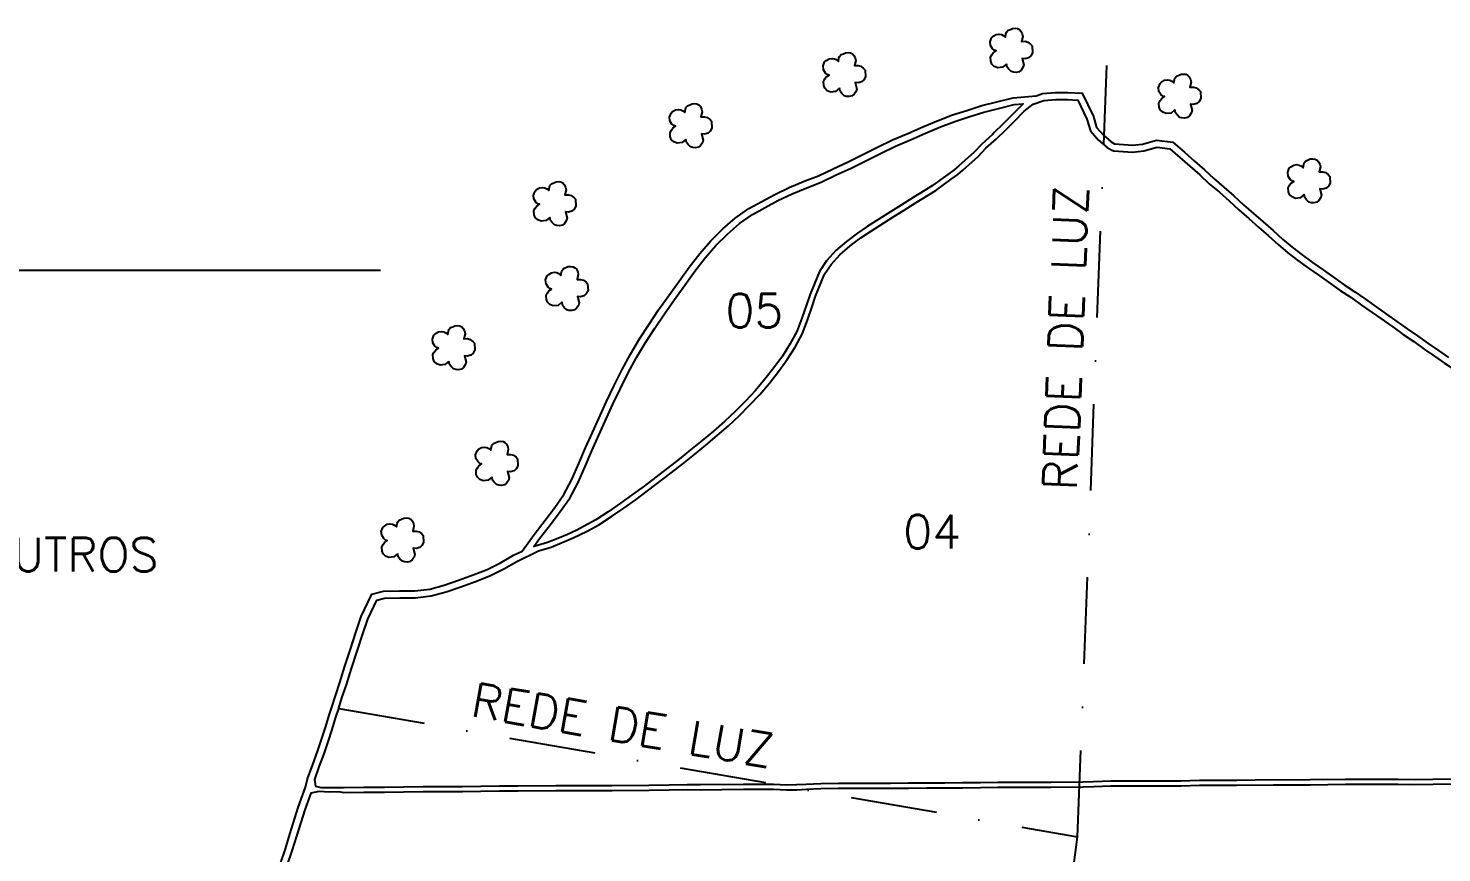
# Model space of a CAD drawing. Extents: x 733786 to 736936, y 7819983 to 7824438.
# Drawn here: x 734513 to 735329, y 7822463 to 7822940 of the extents above; entities that cross this region are included whole.
import ezdxf

# ---------------------------------------------------------------- set-up
doc = ezdxf.new("R2010")
doc.units = 0
doc.linetypes.add('CONTINUO', pattern=[0])
doc.linetypes.add('DASHDOT', pattern=[1, 0.5, -0.25, 0, -0.25])
doc.layers.add('0114000993', color=1, linetype='Continuous', lineweight=25)
doc.layers.add('TEXTO_DIVERSOS', color=7, linetype='Continuous', lineweight=5)
for name, color, linetype in [('0114000993003', 5, 'Continuous'), ('0114000993004', 5, 'Continuous'), ('0114000993005', 5, 'Continuous'), ('MALHA', 8, 'Continuous'), ('MATO', 3, 'Continuous'), ('REDE_DE_LUZ', 6, 'DASHDOT'), ('TEXTO CONFORNTANTES', 7, 'Continuous'), ('TEXTO_NUN_TAL', 7, 'Continuous')]:
    doc.layers.add(name, color=color, linetype=linetype)
doc.styles.add('Simplex', font='simplex.shx')

msp = doc.modelspace()

# ---------------------------------------------------------------- linework, layer by layer
at = {"layer": '0114000993'}
msp.add_lwpolyline([(734658.62, 7822457.07), (734661.51, 7822465.68), (734664.13, 7822474.14), (734669, 7822489.45), (734673.22, 7822501.26), (734674.39, 7822506.02), (734677.31, 7822514.4), (734680.06, 7822521.8), (734682.44, 7822528.77), (734684.68, 7822535.73), (734686.78, 7822542.81), (734688.34, 7822547.38), (734688.34, 7822547.52), (734690.4, 7822554.04), (734692.99, 7822561.66), (734695.94, 7822571.08), (734699.08, 7822581), (734702.21, 7822590.52), (734705.38, 7822599.76), (734711.54, 7822612.73), (734718.25, 7822614.46), (734727.51, 7822614.67), (734736.32, 7822614.61), (734744.85, 7822615.74), (734753.15, 7822617.96), (734761.55, 7822620.77), (734769.91, 7822623.89), (734778.01, 7822627.1), (734785.78, 7822630.89), (734793.29, 7822635.25), (734798.33, 7822637.69), (734805.15, 7822647.33), (734811.46, 7822655.45), (734817.07, 7822662.8), (734822.3, 7822670.42), (734826.98, 7822678.95), (734830.92, 7822688.18), (734834.9, 7822697.3), (734838.91, 7822706.22), (734847.04, 7822724.17), (734851.37, 7822733.32), (734855.93, 7822742.52), (734860.84, 7822751.45), (734866.04, 7822760.25), (734871.6, 7822768.7), (734877.08, 7822777.03), (734882.96, 7822785.41), (734888.88, 7822793.64), (734894.75, 7822801.76), (734900.78, 7822809.7), (734907.25, 7822816.97), (734914.17, 7822823.82), (734921.29, 7822830.03), (734929.15, 7822835.63), (734944.19, 7822843.79), (734952.5, 7822847.83), (734961.21, 7822851.33), (734969.43, 7822854.58), (734977.96, 7822858.61), (734986.46, 7822862.63), (735003.44, 7822871.08), (735012.18, 7822875.25), (735020.99, 7822878.92), (735029.68, 7822882.8), (735038.44, 7822886.57), (735046.75, 7822889.68), (735055.04, 7822892.33), (735063.78, 7822895.15), (735072.46, 7822897.25), (735081.82, 7822899.61), (735095.07, 7822900.82), (735098.71, 7822902.07), (735106.3, 7822902.57), (735113.31, 7822902.59), (735121.72, 7822902.19), (735128.17, 7822888.72), (735130.01, 7822882.46), (735133.99, 7822877.93), (735138.51, 7822874.11), (735140.31, 7822873.07), (735140.59, 7822873), (735150.69, 7822872.29), (735156.51, 7822872.88), (735164.69, 7822875.15), (735174.11, 7822873.87), (735180.81, 7822868.11), (735186.47, 7822863.05), (735192.24, 7822858.01), (735197.76, 7822852.92), (735203.55, 7822848.04), (735209.35, 7822842.95), (735214.86, 7822837.74), (735220.57, 7822832.83), (735226.21, 7822827.84), (735231.89, 7822822.82), (735237.45, 7822817.88), (735242.98, 7822813.2), (735248.64, 7822808.82), (735254.7, 7822804.46), (735260.91, 7822800.21), (735273.02, 7822791.45), (735279.23, 7822787.43), (735285.3, 7822783.14), (735291.45, 7822778.88), (735303.4, 7822770.42), (735309.28, 7822766.13), (735315.42, 7822762.05), (735321.44, 7822757.63), (735327.38, 7822753.61), (735333.16, 7822749.58)], dxfattribs=at)
at = {"layer": '0114000993003', "linetype": 'CONTINUO', "flags": 128}
msp.add_lwpolyline([(735386.06, 7822503.44), (735376.74, 7822503.44), (735366.42, 7822503.43), (735355.97, 7822503.35), (735345.44, 7822503.3), (735334.93, 7822503), (735324.33, 7822502.72), (735314.08, 7822502.62), (735304.13, 7822502.71), (735294.1, 7822502.8), (735273.72, 7822502.71), (735253.28, 7822502.48), (735242.78, 7822502.46), (735232.23, 7822502.48), (735211.04, 7822502.24), (735200.33, 7822502.17), (735189.52, 7822502.12), (735178.76, 7822501.82), (735158.48, 7822501.87), (735148.41, 7822501.77), (735138.21, 7822501.8), (735128.37, 7822501.47), (735122.34, 7822501.25), (735103.56, 7822501.05), (735093.1, 7822501.04), (735073.01, 7822500.98), (735062.98, 7822500.83), (735052.58, 7822500.73), (735042.36, 7822500.66), (735032.01, 7822500.63), (735021.35, 7822500.54), (735010.97, 7822500.44), (735000.84, 7822500.43), (734990.59, 7822500.4), (734980.99, 7822500.49), (734970.79, 7822500.24), (734962.45, 7822499.92), (734956.88, 7822499.58), (734951.07, 7822499.44), (734943.34, 7822499.82), (734926.12, 7822499.87), (734900.99, 7822499.59), (734893.54, 7822499.63), (734883.15, 7822499.47), (734871.54, 7822499.32), (734850.17, 7822499.18), (734828.64, 7822499.1), (734817.79, 7822499.08), (734795.87, 7822498.92), (734785.18, 7822498.91), (734774.37, 7822498.65), (734763.77, 7822498.57), (734752.45, 7822498.56), (734741.02, 7822498.47), (734729.69, 7822498.34), (734718.83, 7822498.16), (734706.84, 7822498.1), (734695.49, 7822497.91), (734692.38, 7822498.58), (734686.8, 7822498.27), (734680.96, 7822498.64), (734676.21, 7822497.75), (734672.79, 7822488.17), (734667.94, 7822472.94), (734665.32, 7822464.45), (734662.44, 7822455.88), (734659.93, 7822447.18), (734654.58, 7822431.25), (734651.81, 7822422.84), (734649.04, 7822414.38), (734646.26, 7822405.9), (734643.93, 7822398.06), (734641.34, 7822389.84), (734635.93, 7822373.01), (734633.37, 7822365.6), (734630.81, 7822357.64), (734628.58, 7822349.61), (734629.23, 7822344.34), (734631.61, 7822341.94), (734636.8, 7822339.71), (734644.56, 7822338.15), (734653.36, 7822337.3), (734662.11, 7822336.33), (734670.87, 7822335.23), (734679.91, 7822334.36), (734697.32, 7822332.47), (734705.38, 7822331.81), (734714, 7822332.47), (734722.85, 7822333.92), (734731.79, 7822335.77), (734741.03, 7822337.38), (734750.31, 7822339.25), (734759.78, 7822341.22), (734768.94, 7822343.18), (734778.12, 7822344.14), (734786.98, 7822343.34), (734796.01, 7822342.55), (734805.06, 7822341.63), (734814.27, 7822341.41), (734823.38, 7822343.86), (734831.16, 7822347.77), (734838.98, 7822352.61), (734846.6, 7822357.37), (734854.42, 7822362.15), (734862.36, 7822366.88), (734870.14, 7822371.92), (734878.05, 7822376.56), (734886.18, 7822381.38), (734894.52, 7822386.38), (734903.31, 7822390.72), (734912.04, 7822393.62), (734920.41, 7822397.19), (734928.88, 7822400.13), (734938.26, 7822401.9), (734948.06, 7822401.73), (734957.38, 7822400.91), (734975.8, 7822399.09), (734985.21, 7822398.28), (734994.19, 7822397.18), (735003.42, 7822396.62), (735012.49, 7822395.95), (735021.49, 7822394.94), (735030.52, 7822393.61), (735039.39, 7822392.03), (735057.61, 7822388.31), (735066.72, 7822386.65), (735084.28, 7822383.59), (735093.09, 7822382.02), (735102.24, 7822379.8), (735109.69, 7822377.07), (735119.25, 7822372.9), (735128.19, 7822369.1), (735137.15, 7822365.26), (735145.84, 7822361.13), (735155.15, 7822356.33), (735163.68, 7822351.92), (735172.03, 7822347.22), (735180.93, 7822342.12), (735190.05, 7822336.96), (735199.21, 7822331.95), (735208.47, 7822326.9), (735217.42, 7822322.1), (735226.38, 7822317.17), (735235.03, 7822313.77), (735244.62, 7822307.66), (735253.94, 7822303.67), (735263.23, 7822300.52), (735272.79, 7822297.7), (735282.56, 7822294.86), (735292.48, 7822292.03), (735302.55, 7822289.29), (735312.69, 7822287.13), (735322.61, 7822286.52), (735332.52, 7822286.51), (735342.38, 7822286.54), (735352.47, 7822286.57), (735362.43, 7822286.84), (735372.54, 7822287.06), (735393.31, 7822287.39), (735403.49, 7822287.33), (735424.34, 7822287.39), (735434.65, 7822287.45), (735444.31, 7822287.32), (735452.04, 7822287.31), (735459.62, 7822287.95), (735464.43, 7822294.49), (735463.49, 7822303.67), (735461.68, 7822312.75), (735460.05, 7822320.13), (735459.07, 7822327.18), (735458.18, 7822333.86), (735456.93, 7822340.82), (735455.86, 7822348.38), (735455.03, 7822356.1), (735454.61, 7822363.76), (735453.74, 7822371.61), (735453.14, 7822379.52), (735452.4, 7822387.38), (735452.05, 7822395.04), (735452.35, 7822403.21), (735452.47, 7822411.01), (735452.75, 7822420.1), (735452.6, 7822429.87), (735452.47, 7822439.56), (735452.28, 7822449.01), (735451.51, 7822458.45), (735450.72, 7822467.7), (735449.65, 7822474.33), (735445.8, 7822480.46), (735438.84, 7822485.22), (735430.97, 7822489.43), (735423.87, 7822492.58), (735417.17, 7822495.08), (735411.94, 7822499.63), (735406.68, 7822504.31), (735404.2, 7822504.03), (735392.02, 7822503.73)], close=True, dxfattribs=at)
at = {"layer": '0114000993004', "linetype": 'CONTINUO', "flags": 128}
msp.add_lwpolyline([(735388.79, 7822506.9), (735376.74, 7822506.35), (735366.41, 7822506.34), (735355.96, 7822506.26), (735345.39, 7822506.21), (735334.85, 7822505.91), (735324.28, 7822505.63), (735314.08, 7822505.53), (735304.16, 7822505.62), (735294.11, 7822505.71), (735273.7, 7822505.62), (735253.26, 7822505.39), (735242.78, 7822505.37), (735232.22, 7822505.39), (735211.01, 7822505.14), (735200.31, 7822505.08), (735189.47, 7822505.03), (735178.72, 7822504.73), (735158.47, 7822504.78), (735148.4, 7822504.68), (735138.16, 7822504.71), (735128.27, 7822504.38), (735122.28, 7822504.16), (735103.54, 7822503.96), (735093.09, 7822503.95), (735072.98, 7822503.89), (735062.94, 7822503.74), (735052.55, 7822503.64), (735042.35, 7822503.57), (735031.99, 7822503.54), (735021.32, 7822503.45), (735010.95, 7822503.35), (735000.83, 7822503.34), (734990.6, 7822503.31), (734980.97, 7822503.4), (734970.7, 7822503.14), (734962.3, 7822502.83), (734956.75, 7822502.49), (734951.11, 7822502.35), (734943.41, 7822502.73), (734926.11, 7822502.78), (734900.98, 7822502.5), (734893.53, 7822502.54), (734883.11, 7822502.38), (734871.51, 7822502.23), (734850.15, 7822502.09), (734828.63, 7822502.01), (734817.78, 7822501.99), (734795.85, 7822501.83), (734785.15, 7822501.82), (734774.32, 7822501.56), (734763.76, 7822501.48), (734752.44, 7822501.46), (734740.99, 7822501.38), (734729.65, 7822501.25), (734718.8, 7822501.07), (734706.81, 7822501.01), (734695.44, 7822500.82), (734685.09, 7822500.8), (734682.14, 7822500.93), (734679.03, 7822501.63), (734678.49, 7822505.61), (734681.08, 7822513.04), (734683.83, 7822520.46), (734686.24, 7822527.51), (734688.5, 7822534.55), (734690.59, 7822541.6), (734692.33, 7822546.68), (734692.33, 7822546.87), (734694.2, 7822552.79), (734696.79, 7822560.42), (734699.76, 7822569.87), (734702.89, 7822579.77), (734706.01, 7822589.25), (734709.09, 7822598.25), (734714.35, 7822609.32), (734718.8, 7822610.47), (734727.55, 7822610.67), (734736.57, 7822610.61), (734745.63, 7822611.81), (734754.3, 7822614.12), (734762.88, 7822617), (734771.35, 7822620.16), (734779.62, 7822623.44), (734787.66, 7822627.35), (734795.17, 7822631.71), (734807.65, 7822637.76), (734815.05, 7822639.89), (734821.42, 7822642.61), (734827.71, 7822645.35), (734835.36, 7822648.92), (734842.58, 7822652.88), (734849.81, 7822657.55), (734856.97, 7822662.53), (734864.04, 7822667.56), (734870.68, 7822672.4), (734884.34, 7822682.87), (734891.03, 7822688.16), (734897.7, 7822693.55), (734904.38, 7822698.94), (734910.91, 7822704.41), (734917.35, 7822710.08), (734923.64, 7822715.88), (734929.62, 7822721.96), (734935.5, 7822728.22), (734941.13, 7822734.78), (734946.38, 7822741.43), (734951.38, 7822748.38), (734955.86, 7822755.55), (734959.93, 7822763.07), (734962.98, 7822771.11), (734965.69, 7822778.95), (734967.72, 7822784.87), (734972.95, 7822797.72), (734976.64, 7822803.36), (734981.82, 7822808.85), (734987.71, 7822813.98), (734993.91, 7822818.68), (734999.37, 7822822.36), (735012.85, 7822830.91), (735018.96, 7822834.75), (735025.78, 7822839.07), (735032.7, 7822843.25), (735037.23, 7822846.09), (735046.07, 7822852.57), (735049.8, 7822855.29), (735052.75, 7822857.78), (735061.61, 7822865.73), (735066.12, 7822870.4), (735072.21, 7822875.95), (735077.45, 7822880.87), (735082.65, 7822886.13), (735088.13, 7822891.81), (735093.4, 7822896.01), (735099.51, 7822898.11), (735106.44, 7822898.58), (735113.22, 7822898.59), (735119.15, 7822898.31), (735124.42, 7822887.28), (735126.43, 7822880.48), (735131.18, 7822875.07), (735136.2, 7822870.82), (735138.77, 7822869.35), (735139.92, 7822869.03), (735150.75, 7822868.27), (735157.26, 7822868.93), (735164.96, 7822871.08), (735172.4, 7822870.07), (735178.17, 7822865.1), (735183.82, 7822860.05), (735189.56, 7822855.03), (735195.12, 7822849.92), (735200.94, 7822845), (735206.65, 7822839.99), (735212.18, 7822834.77), (735217.94, 7822829.82), (735223.56, 7822824.85), (735229.23, 7822819.82), (735234.83, 7822814.86), (735240.46, 7822810.09), (735246.24, 7822805.62), (735252.4, 7822801.18), (735258.6, 7822796.93), (735270.76, 7822788.15), (735276.99, 7822784.12), (735283.01, 7822779.86), (735289.16, 7822775.6), (735301.07, 7822767.17), (735306.99, 7822762.85), (735313.13, 7822758.77), (735319.13, 7822754.36), (735325.12, 7822750.31), (735330.91, 7822746.27), (735336.84, 7822742.33), (735347.99, 7822733.93), (735353.51, 7822729.75), (735358.86, 7822725.34), (735363.83, 7822720.62), (735367.62, 7822715.83), (735370.72, 7822711.36), (735373.77, 7822706.51), (735376.2, 7822701.37), (735378.48, 7822696.25), (735380.06, 7822691.59), (735382.45, 7822681.71), (735384.03, 7822675.62), (735385.39, 7822669.37), (735386.43, 7822663.18), (735387.76, 7822657.06), (735389.17, 7822650.93), (735391.94, 7822638.17), (735393.28, 7822632.14), (735394.07, 7822626.43), (735394.98, 7822620.88), (735396.54, 7822608.47), (735396.72, 7822601.46), (735397.06, 7822594.88), (735397.34, 7822582.1), (735397.48, 7822575.5), (735397.52, 7822569.27), (735397.81, 7822563), (735397.95, 7822550.61), (735398.24, 7822544.21), (735398.52, 7822538.47), (735398.92, 7822532.27), (735400.15, 7822525.27), (735402.06, 7822518.41), (735404.58, 7822512.92), (735406.73, 7822509.18), (735403.12, 7822506.98), (735396.24, 7822507.17)], close=True, dxfattribs=at)
at = {"layer": '0114000993005', "linetype": 'CONTINUO', "flags": 128}
msp.add_lwpolyline([(735071.12, 7822879.74), (735069.92, 7822878.47), (735063.75, 7822872.84), (735059.25, 7822868.18), (735050.51, 7822860.34), (735047.7, 7822857.97), (735044.07, 7822855.32), (735035.32, 7822848.91), (735030.92, 7822846.14), (735023.99, 7822841.96), (735017.15, 7822837.62), (735011.04, 7822833.78), (734997.51, 7822825.21), (734991.93, 7822821.45), (734985.57, 7822816.62), (734979.46, 7822811.3), (734973.96, 7822805.47), (734969.92, 7822799.31), (734964.54, 7822786.06), (734962.47, 7822780.05), (734959.79, 7822772.27), (734956.83, 7822764.49), (734952.92, 7822757.26), (734948.55, 7822750.28), (734943.67, 7822743.47), (734938.5, 7822736.94), (734932.97, 7822730.49), (734927.17, 7822724.32), (734921.27, 7822718.32), (734915.08, 7822712.61), (734908.69, 7822706.99), (734902.22, 7822701.57), (734895.57, 7822696.19), (734888.9, 7822690.82), (734882.25, 7822685.56), (734868.65, 7822675.13), (734862.06, 7822670.32), (734855.02, 7822665.31), (734847.91, 7822660.38), (734840.84, 7822655.8), (734833.73, 7822651.91), (734829.84, 7822649.8), (734824.52, 7822647.32), (734818.92, 7822645.01), (734812.92, 7822642.64), (734807.13, 7822640.89), (734805.06, 7822640.28), (734808.37, 7822644.95), (734814.63, 7822653), (734820.31, 7822660.45), (734825.71, 7822668.32), (734830.58, 7822677.2), (734834.6, 7822686.59), (734838.56, 7822695.68), (734842.55, 7822704.57), (734850.67, 7822722.48), (734854.97, 7822731.57), (734859.47, 7822740.67), (734864.32, 7822749.47), (734869.43, 7822758.13), (734874.94, 7822766.5), (734880.38, 7822774.78), (734886.22, 7822783.09), (734892.13, 7822791.3), (734897.96, 7822799.38), (734903.88, 7822807.16), (734910.15, 7822814.22), (734916.89, 7822820.89), (734923.77, 7822826.89), (734931.27, 7822832.23), (734946.01, 7822840.24), (734954.12, 7822844.17), (734962.69, 7822847.62), (734971.02, 7822850.91), (734979.67, 7822855), (734988.2, 7822859.03), (735005.19, 7822867.48), (735013.81, 7822871.6), (735022.57, 7822875.25), (735031.29, 7822879.13), (735039.93, 7822882.86), (735048.06, 7822885.9), (735056.27, 7822888.52), (735064.86, 7822891.3), (735073.41, 7822893.36), (735082.5, 7822895.65), (735087.61, 7822896.12), (735085.02, 7822893.58), (735080.16, 7822888.52), (735075.41, 7822883.92)], close=True, dxfattribs=at)
at = {"layer": 'MALHA', "linetype": 'ByBlock'}
msp.add_lwpolyline([(733935.95, 7822800), (734400, 7822800), (734716.5, 7822800)], dxfattribs=at)
at = {"layer": 'MATO', "linetype": 'CONTINUO'}
for points in [[(735077.95, 7822919.08, 0), (735075.75, 7822917.23, 0), (735072.95, 7822916.91, 0), (735070.95, 7822917.69, 0), (735069.54, 7822919.08, 0), (735068.95, 7822920.67, 0), (735068.8, 7822923.03, 0), (735069.56, 7822924.51, 0), (735070.36, 7822925.61, 0), (735071.98, 7822926.71, 0), (735070.95, 7822927.03, 0), (735069.94, 7822927.87, 0), (735068.75, 7822929.74, 0), (735068.53, 7822931.98, 0), (735069.39, 7822934.3, 0), (735070.3, 7822935.13, 0), (735071.94, 7822936.14, 0), (735073.67, 7822936.37, 0), (735075.05, 7822936.17, 0), (735076.14, 7822935.67, 0), (735077.34, 7822934.6, 0), (735077.69, 7822936.64, 0), (735078, 7822937.46, 0), (735078.89, 7822938.59, 0), (735080.22, 7822939.08, 0), (735081.52, 7822939.65, 0), (735082.98, 7822939.79, 0), (735084.36, 7822939.59, 0), (735085.49, 7822939, 0), (735086.32, 7822938.1, 0), (735087.05, 7822936.65, 0), (735087.34, 7822935.05, 0), (735086.67, 7822932.19, 0), (735088.68, 7822932.23, 0), (735090.33, 7822931.83, 0), (735091.89, 7822930.59, 0), (735092.76, 7822929.6, 0), (735092.99, 7822925.67, 0), (735092.03, 7822923.91, 0), (735090.75, 7822922.73, 0), (735088.73, 7822922.19, 0), (735086.96, 7822922.35, 0), (735087.91, 7822918.68, 0), (735087.47, 7822917.11, 0), (735086.41, 7822915.62, 0), (735085.24, 7822914.68, 0), (735083.58, 7822914.28, 0), (735081.93, 7822914.38, 0), (735080.7, 7822914.73, 0), (735079.28, 7822916.12, 0), (735078.32, 7822917.37, 0), (735078.02, 7822919.27, 0)], [(734981.5, 7822905.09, 0), (734979.29, 7822903.24, 0), (734976.49, 7822902.92, 0), (734974.5, 7822903.69, 0), (734973.08, 7822905.08, 0), (734972.49, 7822906.68, 0), (734972.34, 7822909.03, 0), (734973.1, 7822910.52, 0), (734973.91, 7822911.62, 0), (734975.52, 7822912.71, 0), (734974.49, 7822913.04, 0), (734973.48, 7822913.87, 0), (734972.29, 7822915.75, 0), (734972.07, 7822917.98, 0), (734972.93, 7822920.31, 0), (734973.84, 7822921.14, 0), (734975.48, 7822922.15, 0), (734977.21, 7822922.38, 0), (734978.59, 7822922.18, 0), (734979.68, 7822921.68, 0), (734980.88, 7822920.61, 0), (734981.24, 7822922.65, 0), (734981.54, 7822923.46, 0), (734982.43, 7822924.59, 0), (734983.77, 7822925.08, 0), (734985.06, 7822925.66, 0), (734986.52, 7822925.79, 0), (734987.91, 7822925.6, 0), (734989.03, 7822925, 0), (734989.86, 7822924.1, 0), (734990.59, 7822922.66, 0), (734990.88, 7822921.06, 0), (734990.21, 7822918.2, 0), (734992.22, 7822918.23, 0), (734993.87, 7822917.83, 0), (734995.43, 7822916.6, 0), (734996.3, 7822915.61, 0), (734996.53, 7822911.67, 0), (734995.57, 7822909.91, 0), (734994.29, 7822908.74, 0), (734992.27, 7822908.2, 0), (734990.5, 7822908.36, 0), (734991.45, 7822904.68, 0), (734991.01, 7822903.12, 0), (734989.95, 7822901.62, 0), (734988.78, 7822900.69, 0), (734987.12, 7822900.28, 0), (734985.47, 7822900.38, 0), (734984.24, 7822900.73, 0), (734982.82, 7822902.12, 0), (734981.86, 7822903.38, 0), (734981.56, 7822905.28, 0)], [(735175.19, 7822892.65, 0), (735172.99, 7822890.8, 0), (735170.19, 7822890.48, 0), (735168.19, 7822891.25, 0), (735166.78, 7822892.65, 0), (735166.19, 7822894.24, 0), (735166.03, 7822896.59, 0), (735166.8, 7822898.08, 0), (735167.6, 7822899.18, 0), (735169.21, 7822900.27, 0), (735168.19, 7822900.6, 0), (735167.18, 7822901.44, 0), (735165.99, 7822903.31, 0), (735165.77, 7822905.54, 0), (735166.63, 7822907.87, 0), (735167.53, 7822908.7, 0), (735169.18, 7822909.71, 0), (735170.9, 7822909.94, 0), (735172.28, 7822909.74, 0), (735173.38, 7822909.24, 0), (735174.57, 7822908.17, 0), (735174.93, 7822910.21, 0), (735175.24, 7822911.02, 0), (735176.13, 7822912.16, 0), (735177.46, 7822912.64, 0), (735178.76, 7822913.22, 0), (735180.22, 7822913.35, 0), (735181.6, 7822913.16, 0), (735182.73, 7822912.56, 0), (735183.56, 7822911.66, 0), (735184.29, 7822910.22, 0), (735184.57, 7822908.62, 0), (735183.91, 7822905.76, 0), (735185.91, 7822905.79, 0), (735187.57, 7822905.39, 0), (735189.13, 7822904.16, 0), (735190, 7822903.17, 0), (735190.23, 7822899.23, 0), (735189.26, 7822897.47, 0), (735187.98, 7822896.3, 0), (735185.97, 7822895.76, 0), (735184.2, 7822895.92, 0), (735185.14, 7822892.24, 0), (735184.71, 7822890.68, 0), (735183.65, 7822889.18, 0), (735182.48, 7822888.25, 0), (735180.82, 7822887.84, 0), (735179.17, 7822887.94, 0), (735177.93, 7822888.29, 0), (735176.52, 7822889.68, 0), (735175.55, 7822890.94, 0), (735175.26, 7822892.84, 0)], [(734892.82, 7822875.55, 0), (734890.61, 7822873.7, 0), (734887.81, 7822873.38, 0), (734885.82, 7822874.15, 0), (734884.4, 7822875.54, 0), (734883.81, 7822877.14, 0), (734883.66, 7822879.49, 0), (734884.42, 7822880.98, 0), (734885.22, 7822882.08, 0), (734886.84, 7822883.17, 0), (734885.81, 7822883.5, 0), (734884.8, 7822884.33, 0), (734883.61, 7822886.21, 0), (734883.39, 7822888.44, 0), (734884.25, 7822890.76, 0), (734885.16, 7822891.6, 0), (734886.8, 7822892.6, 0), (734888.53, 7822892.83, 0), (734889.91, 7822892.64, 0), (734891, 7822892.13, 0), (734892.2, 7822891.06, 0), (734892.56, 7822893.11, 0), (734892.86, 7822893.92, 0), (734893.75, 7822895.05, 0), (734895.09, 7822895.54, 0), (734896.38, 7822896.12, 0), (734897.84, 7822896.25, 0), (734899.23, 7822896.05, 0), (734900.35, 7822895.46, 0), (734901.18, 7822894.56, 0), (734901.91, 7822893.12, 0), (734902.2, 7822891.52, 0), (734901.53, 7822888.66, 0), (734903.54, 7822888.69, 0), (734905.19, 7822888.29, 0), (734906.75, 7822887.05, 0), (734907.62, 7822886.07, 0), (734907.85, 7822882.13, 0), (734906.89, 7822880.37, 0), (734905.61, 7822879.2, 0), (734903.59, 7822878.66, 0), (734901.82, 7822878.81, 0), (734902.77, 7822875.14, 0), (734902.33, 7822873.57, 0), (734901.27, 7822872.08, 0), (734900.1, 7822871.15, 0), (734898.44, 7822870.74, 0), (734896.79, 7822870.84, 0), (734895.56, 7822871.19, 0), (734894.14, 7822872.58, 0), (734893.18, 7822873.84, 0), (734892.88, 7822875.74, 0)], [(735249.87, 7822843.67, 0), (735247.67, 7822841.82, 0), (735244.87, 7822841.5, 0), (735242.87, 7822842.28, 0), (735241.45, 7822843.67, 0), (735240.87, 7822845.26, 0), (735240.71, 7822847.62, 0), (735241.47, 7822849.1, 0), (735242.28, 7822850.2, 0), (735243.89, 7822851.3, 0), (735242.87, 7822851.62, 0), (735241.85, 7822852.46, 0), (735240.66, 7822854.33, 0), (735240.45, 7822856.57, 0), (735241.31, 7822858.89, 0), (735242.21, 7822859.72, 0), (735243.85, 7822860.73, 0), (735245.58, 7822860.96, 0), (735246.96, 7822860.76, 0), (735248.05, 7822860.26, 0), (735249.25, 7822859.19, 0), (735249.61, 7822861.23, 0), (735249.91, 7822862.05, 0), (735250.81, 7822863.18, 0), (735252.14, 7822863.67, 0), (735253.44, 7822864.24, 0), (735254.9, 7822864.38, 0), (735256.28, 7822864.18, 0), (735257.4, 7822863.59, 0), (735258.24, 7822862.69, 0), (735258.97, 7822861.24, 0), (735259.25, 7822859.64, 0), (735258.59, 7822856.78, 0), (735260.59, 7822856.82, 0), (735262.25, 7822856.42, 0), (735263.81, 7822855.18, 0), (735264.67, 7822854.19, 0), (735264.91, 7822850.26, 0), (735263.94, 7822848.5, 0), (735262.66, 7822847.32, 0), (735260.64, 7822846.78, 0), (735258.88, 7822846.94, 0), (735259.82, 7822843.27, 0), (735259.39, 7822841.7, 0), (735258.33, 7822840.21, 0), (735257.16, 7822839.27, 0), (735255.5, 7822838.87, 0), (735253.85, 7822838.97, 0), (735252.61, 7822839.32, 0), (735251.2, 7822840.71, 0), (735250.23, 7822841.96, 0), (735249.94, 7822843.86, 0)], [(734814.25, 7822830.46, 0), (734812.04, 7822828.61, 0), (734809.24, 7822828.28, 0), (734807.25, 7822829.06, 0), (734805.83, 7822830.45, 0), (734805.25, 7822832.05, 0), (734805.09, 7822834.4, 0), (734805.85, 7822835.89, 0), (734806.66, 7822836.99, 0), (734808.27, 7822838.08, 0), (734807.24, 7822838.41, 0), (734806.23, 7822839.24, 0), (734805.04, 7822841.12, 0), (734804.83, 7822843.35, 0), (734805.69, 7822845.67, 0), (734806.59, 7822846.51, 0), (734808.23, 7822847.51, 0), (734809.96, 7822847.74, 0), (734811.34, 7822847.55, 0), (734812.43, 7822847.04, 0), (734813.63, 7822845.97, 0), (734813.99, 7822848.01, 0), (734814.29, 7822848.83, 0), (734815.19, 7822849.96, 0), (734816.52, 7822850.45, 0), (734817.82, 7822851.03, 0), (734819.28, 7822851.16, 0), (734820.66, 7822850.96, 0), (734821.78, 7822850.37, 0), (734822.62, 7822849.47, 0), (734823.34, 7822848.03, 0), (734823.63, 7822846.42, 0), (734822.97, 7822843.57, 0), (734824.97, 7822843.6, 0), (734826.62, 7822843.2, 0), (734828.19, 7822841.96, 0), (734829.05, 7822840.97, 0), (734829.29, 7822837.04, 0), (734828.32, 7822835.28, 0), (734827.04, 7822834.11, 0), (734825.02, 7822833.57, 0), (734823.25, 7822833.72, 0), (734824.2, 7822830.05, 0), (734823.77, 7822828.48, 0), (734822.7, 7822826.99, 0), (734821.54, 7822826.06, 0), (734819.87, 7822825.65, 0), (734818.23, 7822825.75, 0), (734816.99, 7822826.1, 0), (734815.57, 7822827.49, 0), (734814.61, 7822828.75, 0), (734814.32, 7822830.65, 0)], [(734821.25, 7822781.48, 0), (734819.05, 7822779.63, 0), (734816.24, 7822779.31, 0), (734814.25, 7822780.08, 0), (734812.83, 7822781.47, 0), (734812.25, 7822783.07, 0), (734812.09, 7822785.42, 0), (734812.85, 7822786.91, 0), (734813.66, 7822788.01, 0), (734815.27, 7822789.1, 0), (734814.24, 7822789.43, 0), (734813.23, 7822790.26, 0), (734812.04, 7822792.14, 0), (734811.83, 7822794.37, 0), (734812.69, 7822796.7, 0), (734813.59, 7822797.53, 0), (734815.23, 7822798.54, 0), (734816.96, 7822798.77, 0), (734818.34, 7822798.57, 0), (734819.43, 7822798.06, 0), (734820.63, 7822797, 0), (734820.99, 7822799.04, 0), (734821.29, 7822799.85, 0), (734822.19, 7822800.98, 0), (734823.52, 7822801.47, 0), (734824.82, 7822802.05, 0), (734826.28, 7822802.18, 0), (734827.66, 7822801.99, 0), (734828.78, 7822801.39, 0), (734829.62, 7822800.49, 0), (734830.35, 7822799.05, 0), (734830.63, 7822797.45, 0), (734829.97, 7822794.59, 0), (734831.97, 7822794.62, 0), (734833.63, 7822794.22, 0), (734835.19, 7822792.99, 0), (734836.05, 7822792, 0), (734836.29, 7822788.06, 0), (734835.32, 7822786.3, 0), (734834.04, 7822785.13, 0), (734832.02, 7822784.59, 0), (734830.26, 7822784.75, 0), (734831.2, 7822781.07, 0), (734830.77, 7822779.51, 0), (734829.71, 7822778.01, 0), (734828.54, 7822777.08, 0), (734826.87, 7822776.67, 0), (734825.23, 7822776.77, 0), (734823.99, 7822777.12, 0), (734822.58, 7822778.51, 0), (734821.61, 7822779.77, 0), (734821.32, 7822781.67, 0)], [(734755.91, 7822747.27, 0), (734753.7, 7822745.42, 0), (734750.9, 7822745.1, 0), (734748.91, 7822745.88, 0), (734747.49, 7822747.27, 0), (734746.91, 7822748.86, 0), (734746.75, 7822751.22, 0), (734747.51, 7822752.7, 0), (734748.32, 7822753.8, 0), (734749.93, 7822754.89, 0), (734748.9, 7822755.22, 0), (734747.89, 7822756.06, 0), (734746.7, 7822757.93, 0), (734746.49, 7822760.17, 0), (734747.34, 7822762.49, 0), (734748.25, 7822763.32, 0), (734749.89, 7822764.33, 0), (734751.62, 7822764.56, 0), (734753, 7822764.36, 0), (734754.09, 7822763.86, 0), (734755.29, 7822762.79, 0), (734755.65, 7822764.83, 0), (734755.95, 7822765.65, 0), (734756.84, 7822766.78, 0), (734758.18, 7822767.27, 0), (734759.47, 7822767.84, 0), (734760.94, 7822767.98, 0), (734762.32, 7822767.78, 0), (734763.44, 7822767.19, 0), (734764.27, 7822766.29, 0), (734765, 7822764.84, 0), (734765.29, 7822763.24, 0), (734764.62, 7822760.38, 0), (734766.63, 7822760.41, 0), (734768.28, 7822760.02, 0), (734769.84, 7822758.78, 0), (734770.71, 7822757.79, 0), (734770.94, 7822753.86, 0), (734769.98, 7822752.1, 0), (734768.7, 7822750.92, 0), (734766.68, 7822750.38, 0), (734764.91, 7822750.54, 0), (734765.86, 7822746.87, 0), (734765.42, 7822745.3, 0), (734764.36, 7822743.8, 0), (734763.19, 7822742.87, 0), (734761.53, 7822742.47, 0), (734759.88, 7822742.56, 0), (734758.65, 7822742.92, 0), (734757.23, 7822744.31, 0), (734756.27, 7822745.56, 0), (734755.97, 7822747.46, 0)], [(734780.8, 7822680.42, 0), (734778.59, 7822678.57, 0), (734775.79, 7822678.24, 0), (734773.8, 7822679.02, 0), (734772.38, 7822680.41, 0), (734771.8, 7822682, 0), (734771.64, 7822684.36, 0), (734772.4, 7822685.84, 0), (734773.21, 7822686.94, 0), (734774.82, 7822688.04, 0), (734773.79, 7822688.36, 0), (734772.78, 7822689.2, 0), (734771.59, 7822691.07, 0), (734771.38, 7822693.31, 0), (734772.24, 7822695.63, 0), (734773.14, 7822696.46, 0), (734774.78, 7822697.47, 0), (734776.51, 7822697.7, 0), (734777.89, 7822697.5, 0), (734778.98, 7822697, 0), (734780.18, 7822695.93, 0), (734780.54, 7822697.97, 0), (734780.84, 7822698.79, 0), (734781.74, 7822699.92, 0), (734783.07, 7822700.41, 0), (734784.37, 7822700.98, 0), (734785.83, 7822701.12, 0), (734787.21, 7822700.92, 0), (734788.33, 7822700.33, 0), (734789.17, 7822699.43, 0), (734789.9, 7822697.99, 0), (734790.18, 7822696.38, 0), (734789.52, 7822693.53, 0), (734791.52, 7822693.56, 0), (734793.18, 7822693.16, 0), (734794.74, 7822691.92, 0), (734795.6, 7822690.93, 0), (734795.84, 7822687, 0), (734794.87, 7822685.24, 0), (734793.59, 7822684.06, 0), (734791.57, 7822683.53, 0), (734789.81, 7822683.68, 0), (734790.75, 7822680.01, 0), (734790.32, 7822678.44, 0), (734789.25, 7822676.95, 0), (734788.09, 7822676.02, 0), (734786.42, 7822675.61, 0), (734784.78, 7822675.71, 0), (734783.54, 7822676.06, 0), (734782.13, 7822677.45, 0), (734781.16, 7822678.7, 0), (734780.87, 7822680.6, 0)], [(734726.35, 7822636.1, 0), (734724.14, 7822634.25, 0), (734721.34, 7822633.93, 0), (734719.35, 7822634.7, 0), (734717.93, 7822636.1, 0), (734717.35, 7822637.69, 0), (734717.19, 7822640.04, 0), (734717.95, 7822641.53, 0), (734718.76, 7822642.63, 0), (734720.37, 7822643.72, 0), (734719.34, 7822644.05, 0), (734718.33, 7822644.89, 0), (734717.14, 7822646.76, 0), (734716.93, 7822648.99, 0), (734717.78, 7822651.32, 0), (734718.69, 7822652.15, 0), (734720.33, 7822653.16, 0), (734722.06, 7822653.39, 0), (734723.44, 7822653.19, 0), (734724.53, 7822652.69, 0), (734725.73, 7822651.62, 0), (734726.09, 7822653.66, 0), (734726.39, 7822654.47, 0), (734727.28, 7822655.61, 0), (734728.62, 7822656.09, 0), (734729.91, 7822656.67, 0), (734731.38, 7822656.8, 0), (734732.76, 7822656.61, 0), (734733.88, 7822656.01, 0), (734734.71, 7822655.11, 0), (734735.44, 7822653.67, 0), (734735.73, 7822652.07, 0), (734735.06, 7822649.21, 0), (734737.07, 7822649.24, 0), (734738.72, 7822648.84, 0), (734740.28, 7822647.61, 0), (734741.15, 7822646.62, 0), (734741.38, 7822642.68, 0), (734740.42, 7822640.92, 0), (734739.14, 7822639.75, 0), (734737.12, 7822639.21, 0), (734735.35, 7822639.37, 0), (734736.3, 7822635.69, 0), (734735.86, 7822634.13, 0), (734734.8, 7822632.63, 0), (734733.63, 7822631.7, 0), (734731.97, 7822631.29, 0), (734730.32, 7822631.39, 0), (734729.09, 7822631.74, 0), (734727.67, 7822633.13, 0), (734726.71, 7822634.39, 0), (734726.41, 7822636.29, 0)]]:
    msp.add_polyline3d(points, dxfattribs=at)
at = {"layer": 'REDE_DE_LUZ', "ltscale": 100}
for points, elevation in [([(735104.09, 7822356.92), (735119.01, 7822472.54), (735135.95, 7822918.31)], -615.94), ([(734692.33, 7822546.68), (735119.01, 7822472.54)], 11.52)]:
    msp.add_lwpolyline(points, dxfattribs=dict(at, elevation=elevation))

# ---------------------------------------------------------------- texts
at = {"layer": 'TEXTO CONFORNTANTES', "linetype": 'ByBlock', "style": 'Simplex'}
msp.add_text('WANDERSON MALTA MARZOLA E OUTROS', height=19.5, dxfattribs=at).set_placement((734063.37, 7822625.88))
at = {"layer": 'TEXTO_DIVERSOS', "color": 6, "linetype": 'Continuous', "style": 'Simplex'}
for rotation, p in [(87.82325, (735118.46, 7822672.35, -615.94)), (350.14311, (734767.91, 7822542.51, -615.94))]:
    msp.add_text('REDE DE LUZ', height=19.5, rotation=rotation, dxfattribs=at).set_placement(p)
at = {"layer": 'TEXTO_NUN_TAL', "linetype": 'Continuous', "style": 'Simplex'}
for s, p in [('05', (734915.67, 7822766.9)), ('04', (735018.35, 7822639.14))]:
    msp.add_text(s, height=19.5, dxfattribs=at).set_placement(p)

doc.saveas('drawing.dxf')
